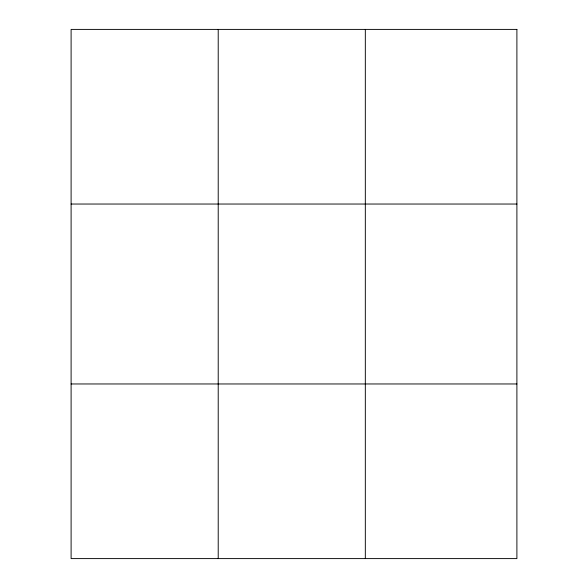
<?xml version="1.0" encoding="UTF-8"?>
<svg xmlns="http://www.w3.org/2000/svg" width="588" height="588" viewBox="0 0 588 588"><rect width="100%" height="100%" fill="white"/><g stroke="black" fill="none" stroke-linecap="round" stroke-linejoin="round"><path stroke-width="0.88" d="M71.104 204.036L516.896 204.036M71.104 383.964L516.896 383.964M365.324 29.4L365.324 558.6M218.214 29.4L218.214 558.6M516.896 29.4L71.104 29.4L71.104 558.6L516.896 558.6L516.896 29.4"/></g></svg>
